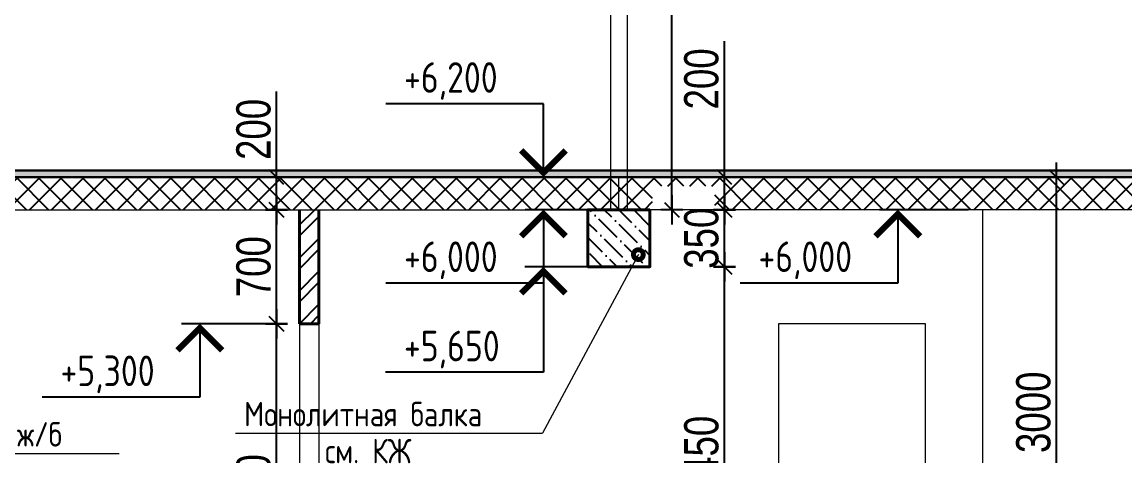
# Model space of a CAD drawing. Extents: x -12289450 to -10763036, y -7834513 to -6150123.
# Drawn here: x -11258153 to -11251388, y -7703232 to -7700570 of the extents above; entities that cross this region are included whole.
import ezdxf

# ---------------------------------------------------------------- set-up
doc = ezdxf.new("R2010")
doc.units = 0
doc.header["$LTSCALE"] = 25
doc.header["$PDMODE"] = 35
doc.layers.get('DefPoints').update_dxf_attribs({"color": 10, "lineweight": 30})
for name, color, linetype in [('005-РАЗМЕРЫ', 252, 'Continuous'), ('008-ШТРИХОВКА', 252, 'Continuous'), ('Крыши', 7, 'Continuous'), ('Примечания', 7, 'Continuous')]:
    doc.layers.add(name, color=color, linetype=linetype)
for name, color, linetype, lineweight in [('text', 1, 'Continuous', 15), ('Лестница', 15, 'Continuous', 13), ('СТЕНЫ', 5, 'Continuous', 40), ('тонк', 7, 'Continuous', 20)]:
    doc.layers.add(name, color=color, linetype=linetype, lineweight=lineweight)
doc.styles.add('GOST 2.304', font='cs_gost2304.shx')
doc.styles.add('SIMP701', font='simplex701.shx')
doc.styles.add('TXT0', font='txt', dxfattribs={"width": 0.8})
doc.dimstyles.new('Копия(5) РАЗМЕРЫ', dxfattribs={"dimscale": 30, "dimtxt": 7, "dimasz": 0.15, "dimexe": 0, "dimexo": 0, "dimgap": 1.2, "dimtad": 1, "dimdec": 0, "dimzin": 0, "dimdsep": 46, "dimtxsty": 'TXT0', "dimblk1": 'A8MITTA', "dimblk2": 'A8MITTA', "dimsah": 1, "dimcen": 2, "dimse1": 1, "dimse2": 1, "dimadec": 0, "dimazin": 0, "dimtp": 6, "dimtm": 6, "dimtfac": 1, "dimtdec": 0, "dimtofl": 0, "dimtmove": 0, "dimatfit": 3, "dimldrblk": 'A8MITTA', "dimfxl": 0, "dimtolj": 1, "dimtzin": 0, "dimarcsym": 0})

# ---------------------------------------------------------------- blocks, each defined once
blk = doc.blocks.new('A8MITTA', base_point=(3180, 3140))
for p, q in [((3170, 3130), (3190, 3150)), ((3180, 3155), (3180, 3125)), ((3160, 3140), (3200, 3140))]:
    blk.add_line(p, q)
blk = doc.blocks.new('*D129')
at = {"layer": '005-РАЗМЕРЫ', "color": 0, "lineweight": -2, "ltscale": 4, "transparency": 16777216}
blk.add_arc((-11260805.6, -7701480.7), 1352.9, 0.19058, 29.80942, dxfattribs=at)
at = {"layer": 'DefPoints', "color": 0, "ltscale": 4, "transparency": 16777216}
for p in [(-11258866.7, -7700361.3), (-11259473.3, -7701245.8), (-11260441.7, -7701270.6), (-11260191.7, -7701480.7), (-11247891.7, -7701480.7)]:
    blk.add_point(p, dxfattribs=at)
at = {"layer": '005-РАЗМЕРЫ', "color": 0, "lineweight": -2, "ltscale": 4, "transparency": 16777216, "xscale": 4.5, "yscale": 4.5, "zscale": 4.5}
for p, rotation in [((-11259634, -7700804.3), 119.9047113082358), ((-11259452.7, -7701480.7), 270.0952886886451)]:
    blk.add_blockref('A8MITTA', p, dxfattribs=dict(at, rotation=rotation))
at = {"layer": '005-РАЗМЕРЫ', "color": 0, "lineweight": 25, "ltscale": 4, "transparency": 16777216, "insert": (-11259394.8, -7700989.4), "char_height": 210, "attachment_point": 5, "rotation": 289.1994, "style": 'TXT0'}
blk.add_mtext('\\A1;30°', dxfattribs=at)
blk = doc.blocks.new('*D147')
at = {"layer": '005-РАЗМЕРЫ', "color": 0, "lineweight": -2, "ltscale": 4, "transparency": 16777216}
blk.add_line((-11253844, -7704516.2), (-11253844, -7702075.2), dxfattribs=at)
at = {"layer": 'DefPoints', "color": 0, "ltscale": 4, "transparency": 16777216}
for p in [(-11253945.8, -7702070.7), (-11253844, -7702070.7), (-11253945.8, -7704520.7)]:
    blk.add_point(p, dxfattribs=at)
at = {"layer": '005-РАЗМЕРЫ', "color": 0, "lineweight": -2, "ltscale": 4, "transparency": 16777216, "xscale": 4.5, "yscale": 4.5, "zscale": 4.5}
for p, rotation in [((-11253844, -7702070.7), 90), ((-11253844, -7704520.7), 270)]:
    blk.add_blockref('A8MITTA', p, dxfattribs=dict(at, rotation=rotation))
at = {"layer": '005-РАЗМЕРЫ', "color": 0, "lineweight": 25, "ltscale": 4, "transparency": 16777216, "insert": (-11253985, -7703235), "char_height": 210, "attachment_point": 5, "rotation": 90, "style": 'TXT0'}
blk.add_mtext('\\A1;2450', dxfattribs=at)
blk = doc.blocks.new('*D126')
at = {"layer": '005-РАЗМЕРЫ', "color": 0, "lineweight": -2, "ltscale": 4, "transparency": 16777216}
blk.add_line((-11253844, -7702066.2), (-11253844, -7701725.2), dxfattribs=at)
at = {"layer": 'DefPoints', "color": 0, "ltscale": 4, "transparency": 16777216}
for p in [(-11253945.8, -7701720.7), (-11253844, -7701720.7), (-11253945.8, -7702070.7)]:
    blk.add_point(p, dxfattribs=at)
at = {"layer": '005-РАЗМЕРЫ', "color": 0, "lineweight": -2, "ltscale": 4, "transparency": 16777216, "xscale": 4.5, "yscale": 4.5, "zscale": 4.5}
for p, rotation in [((-11253844, -7701720.7), 90), ((-11253844, -7702070.7), 270)]:
    blk.add_blockref('A8MITTA', p, dxfattribs=dict(at, rotation=rotation))
at = {"layer": '005-РАЗМЕРЫ', "color": 0, "lineweight": 25, "ltscale": 4, "transparency": 16777216, "insert": (-11253985, -7701895.7), "char_height": 210, "attachment_point": 5, "rotation": 90, "style": 'TXT0'}
blk.add_mtext('\\A1;350', dxfattribs=at)
blk = doc.blocks.new('*D152')
at = {"layer": '005-РАЗМЕРЫ', "color": 0, "lineweight": -2, "ltscale": 4, "transparency": 16777216}
blk.add_line((-11256591.4, -7704516.2), (-11256591.4, -7702425.2), dxfattribs=at)
at = {"layer": 'DefPoints', "color": 0, "ltscale": 4, "transparency": 16777216}
for p in [(-11256665.1, -7702420.7), (-11256591.4, -7702420.7), (-11256690.6, -7704520.7)]:
    blk.add_point(p, dxfattribs=at)
at = {"layer": '005-РАЗМЕРЫ', "color": 0, "lineweight": -2, "ltscale": 4, "transparency": 16777216, "xscale": 4.5, "yscale": 4.5, "zscale": 4.5}
for p, rotation in [((-11256591.4, -7702420.7), 90), ((-11256591.4, -7704520.7), 270)]:
    blk.add_blockref('A8MITTA', p, dxfattribs=dict(at, rotation=rotation))
at = {"layer": '005-РАЗМЕРЫ', "color": 0, "lineweight": 25, "ltscale": 4, "transparency": 16777216, "insert": (-11256732.4, -7703470.7), "char_height": 210, "attachment_point": 5, "rotation": 90, "style": 'TXT0'}
blk.add_mtext('\\A1;2100', dxfattribs=at)
blk = doc.blocks.new('*D153')
at = {"layer": '005-РАЗМЕРЫ', "color": 0, "lineweight": -2, "ltscale": 4, "transparency": 16777216}
for p, q in [((-11256591.4, -7701520.7), (-11256591.4, -7700996.2)), ((-11256591.4, -7701716.2), (-11256591.4, -7701525.2))]:
    blk.add_line(p, q, dxfattribs=at)
at = {"layer": 'DefPoints', "color": 0, "ltscale": 4, "transparency": 16777216}
for p in [(-11256591.4, -7701520.7), (-11256480.3, -7701520.7), (-11256480.3, -7701720.7)]:
    blk.add_point(p, dxfattribs=at)
at = {"layer": '005-РАЗМЕРЫ', "color": 0, "lineweight": -2, "ltscale": 4, "transparency": 16777216, "xscale": 4.5, "yscale": 4.5, "zscale": 4.5}
for p, rotation in [((-11256591.4, -7701520.7), 90), ((-11256591.4, -7701720.7), 270)]:
    blk.add_blockref('A8MITTA', p, dxfattribs=dict(at, rotation=rotation))
at = {"layer": '005-РАЗМЕРЫ', "color": 0, "lineweight": 25, "ltscale": 4, "transparency": 16777216, "insert": (-11256732.4, -7701228.2), "char_height": 210, "attachment_point": 5, "rotation": 90, "style": 'TXT0'}
blk.add_mtext('\\A1;200', dxfattribs=at)
blk = doc.blocks.new('*D156')
at = {"layer": '005-РАЗМЕРЫ', "color": 0, "lineweight": -2, "ltscale": 4, "transparency": 16777216}
for p, q in [((-11253844, -7701520.7), (-11253844, -7700686.2)), ((-11253844, -7701716.2), (-11253844, -7701525.2))]:
    blk.add_line(p, q, dxfattribs=at)
at = {"layer": 'DefPoints', "color": 0, "ltscale": 4, "transparency": 16777216}
for p in [(-11253972.5, -7701520.7), (-11253844, -7701520.7), (-11253972.5, -7701720.7)]:
    blk.add_point(p, dxfattribs=at)
at = {"layer": '005-РАЗМЕРЫ', "color": 0, "lineweight": -2, "ltscale": 4, "transparency": 16777216, "xscale": 4.5, "yscale": 4.5, "zscale": 4.5}
for p, rotation in [((-11253844, -7701520.7), 90), ((-11253844, -7701720.7), 270)]:
    blk.add_blockref('A8MITTA', p, dxfattribs=dict(at, rotation=rotation))
at = {"layer": '005-РАЗМЕРЫ', "color": 0, "lineweight": 25, "ltscale": 4, "transparency": 16777216, "insert": (-11253985, -7700918.2), "char_height": 210, "attachment_point": 5, "rotation": 90, "style": 'TXT0'}
blk.add_mtext('\\A1;200', dxfattribs=at)
blk = doc.blocks.new('*D158')
at = {"layer": '005-РАЗМЕРЫ', "color": 0, "lineweight": -2, "ltscale": 4, "transparency": 16777216}
blk.add_line((-11251807.4, -7704516.2), (-11251807.4, -7701525.2), dxfattribs=at)
at = {"layer": 'DefPoints', "color": 0, "ltscale": 4, "transparency": 16777216}
for p in [(-11252002.1, -7701520.7), (-11251807.4, -7701520.7), (-11252002.1, -7704520.7)]:
    blk.add_point(p, dxfattribs=at)
at = {"layer": '005-РАЗМЕРЫ', "color": 0, "lineweight": -2, "ltscale": 4, "transparency": 16777216, "xscale": 4.5, "yscale": 4.5, "zscale": 4.5}
for p, rotation in [((-11251807.4, -7701520.7), 90), ((-11251807.4, -7704520.7), 270)]:
    blk.add_blockref('A8MITTA', p, dxfattribs=dict(at, rotation=rotation))
at = {"layer": '005-РАЗМЕРЫ', "color": 0, "lineweight": 25, "ltscale": 4, "transparency": 16777216, "insert": (-11251948.4, -7702963.8), "char_height": 210, "attachment_point": 5, "rotation": 90, "style": 'TXT0'}
blk.add_mtext('\\A1;3000', dxfattribs=at)
blk = doc.blocks.new('*D159')
at = {"layer": '005-РАЗМЕРЫ', "color": 0, "lineweight": -2, "ltscale": 4, "transparency": 16777216}
blk.add_line((-11256591.4, -7702416.2), (-11256591.4, -7701725.2), dxfattribs=at)
at = {"layer": 'DefPoints', "color": 0, "ltscale": 4, "transparency": 16777216}
for p in [(-11256772.6, -7701720.7), (-11256591.4, -7701720.7), (-11256772.6, -7702420.7)]:
    blk.add_point(p, dxfattribs=at)
at = {"layer": '005-РАЗМЕРЫ', "color": 0, "lineweight": -2, "ltscale": 4, "transparency": 16777216, "xscale": 4.5, "yscale": 4.5, "zscale": 4.5}
for p, rotation in [((-11256591.4, -7701720.7), 90), ((-11256591.4, -7702420.7), 270)]:
    blk.add_blockref('A8MITTA', p, dxfattribs=dict(at, rotation=rotation))
at = {"layer": '005-РАЗМЕРЫ', "color": 0, "lineweight": 25, "ltscale": 4, "transparency": 16777216, "insert": (-11256732.4, -7702070.7), "char_height": 210, "attachment_point": 5, "rotation": 90, "style": 'TXT0'}
blk.add_mtext('\\A1;700', dxfattribs=at)
blk = doc.blocks.new('*D724')
at = {"layer": '005-РАЗМЕРЫ', "color": 0, "lineweight": -2, "ltscale": 4, "transparency": 16777216}
blk.add_line((-11254167.6, -7701716.2), (-11254167.6, -7698905.2), dxfattribs=at)
at = {"layer": 'DefPoints', "color": 0, "ltscale": 4, "transparency": 16777216}
for p in [(-11254167.6, -7698900.7), (-11253969.2, -7698900.7), (-11254301.7, -7701720.7)]:
    blk.add_point(p, dxfattribs=at)
at = {"layer": '005-РАЗМЕРЫ', "color": 0, "lineweight": -2, "ltscale": 4, "transparency": 16777216, "xscale": 4.5, "yscale": 4.5, "zscale": 4.5}
for p, rotation in [((-11254167.6, -7698900.7), 90), ((-11254167.6, -7701720.7), 270)]:
    blk.add_blockref('A8MITTA', p, dxfattribs=dict(at, rotation=rotation))
at = {"layer": '005-РАЗМЕРЫ', "color": 0, "lineweight": 25, "ltscale": 4, "transparency": 16777216, "insert": (-11254308.6, -7699817.6), "char_height": 210, "attachment_point": 5, "rotation": 90, "style": 'TXT0'}
blk.add_mtext('\\A1;2820', dxfattribs=at)

msp = doc.modelspace()

# ---------------------------------------------------------------- hatches: boundary and pattern name
at = {"layer": '008-ШТРИХОВКА', "ltscale": 4}
h = msp.add_hatch(dxfattribs=at)
h.set_pattern_fill('ANSI37', color=256, scale=30, style=0)
h.set_pattern_definition([(45, (-11648016.35, -7050638.57), (-67.351921, 67.351921), []), (135, (-11648016.35, -7050638.57), (-67.351921, -67.351921), [])])
h.paths.add_polyline_path([(-11249191.7, -7701520.7), (-11254416.7, -7701520.7), (-11254416.7, -7701720.7), (-11249191.7, -7701720.7)])
h.paths.add_polyline_path([(-11247891.7, -7701520.7), (-11249041.7, -7701520.7), (-11249041.7, -7701720.7), (-11247891.7, -7701720.7)])
h.paths.add_polyline_path([(-11254566.7, -7701520.7), (-11260191.7, -7701520.7), (-11260191.7, -7701715.7), (-11260191.7, -7701720.7), (-11260191.7, -7701720.7), (-11254566.7, -7701720.7)])
h.paths.add_polyline_path([(-11254416.7, -7701520.7), (-11254491.7, -7701520.7), (-11254491.7, -7701720.7), (-11254416.7, -7701720.7)])
h.paths.add_polyline_path([(-11254491.7, -7701520.7), (-11254566.7, -7701520.7), (-11254566.7, -7701720.7), (-11254491.7, -7701720.7)])
h.paths.add_polyline_path([(-11253903.8, -7701720.7), (-11253903.8, -7701577), (-11254286.3, -7701577), (-11254286.3, -7701720.7)], flags=17)
h.paths.add_polyline_path([(-11247946.3, -7701720.7), (-11247946.3, -7701537), (-11248206.7, -7701537), (-11248206.7, -7701720.7)], flags=17)
h.paths.add_polyline_path([(-11259839.3, -7701720.7), (-11259839.3, -7701537), (-11260221.8, -7701537), (-11260221.8, -7701720.7)])
at = {"layer": '008-ШТРИХОВКА'}
h = msp.add_hatch(dxfattribs=at)
h.set_pattern_fill('WOODFACE', color=251, scale=300, style=0, pattern_type=2)
h.set_pattern_definition([(0, (-11260130.58, -7701705.72), (300, 300), [15, -285]), (90, (-11260010.58, -7701600.72), (-300, 300), [30, -270]), (45, (-11260070.58, -7701630.72), (3e-14, 300), [21.21, -63.63, 21.21, -42.42, 148.5, -127.294]), (45, (-11260145.58, -7701720.72), (3e-14, 300), [21.213, -42.426, 21.213, -339.412]), (45, (-11260040.58, -7701690.72), (3e-14, 300), [21.213, -403.051]), (45, (-11260010.58, -7701705.72), (3e-14, 300), [21.213, -403.051]), (45, (-11260055.58, -7701675.72), (3e-14, 300), [21.213, -403.051]), (45, (-11260070.58, -7701660.72), (3e-14, 300), [42.426, -381.838]), (45, (-11259995.58, -7701435.72), (3e-14, 300), [42.426, -381.838]), (45, (-11260100.58, -7701645.72), (3e-14, 300), [84.852, -339.412]), (45, (-11260115.58, -7701630.72), (3e-14, 300), [84.852, -339.412]), (45, (-11259920.58, -7701540.72), (3e-14, 300), [84.852, -339.412]), (45, (-11260130.58, -7701600.72), (3e-14, 300), [63.6396, -360.6245]), (45, (-11260190.58, -7701555.72), (3e-14, 300), [63.6396, -360.6245]), (45, (-11260160.58, -7701585.72), (3e-14, 300), [63.6396, -360.6245]), (45, (-11259965.58, -7701495.72), (3e-14, 300), [106.066, -318.198]), (45, (-11259995.58, -7701480.72), (3e-14, 300), [106.066, -318.198]), (45, (-11259965.58, -7701555.72), (3e-14, 300), [148.4924, -275.772]), (26.565, (-11260100.58, -7701675.72), (300, 1e-07), [33.541, -637.2794]), (26.565, (-11260040.58, -7701585.72), (300, 1e-07), [33.541, -637.2794]), (26.565, (-11260055.58, -7701615.72), (300, 1e-07), [33.541, -637.2794]), (26.565, (-11260115.58, -7701705.72), (300, 1e-07), [67.082, -603.7384]), (26.565, (-11260055.58, -7701570.72), (300, 1e-07), [100.623, -570.197]), (26.565, (-11260085.58, -7701555.72), (300, 1e-07), [134.164, -536.656]), (26.565, (-11260115.58, -7701540.72), (300, 1e-07), [134.164, -536.656]), (26.565, (-11260160.58, -7701450.72), (300, 1e-07), [134.164, -536.656]), (26.565, (-11260160.58, -7701480.72), (300, 1e-07), [167.705, -503.115]), (26.565, (-11260145.58, -7701510.72), (300, 1e-07), [167.705, -503.115]), (63.435, (-11260040.58, -7701630.72), (2e-08, 300), [33.541, -637.2794]), (63.435, (-11260085.58, -7701660.72), (2e-08, 300), [33.541, -637.2794]), (63.435, (-11260130.58, -7701705.72), (2e-08, 300), [67.082, -603.7384]), (63.435, (-11260040.58, -7701660.72), (2e-08, 300), [67.082, -603.7384]), (63.435, (-11260160.58, -7701720.72), (2e-08, 300), [100.623, -570.197]), (63.435, (-11260190.58, -7701720.72), (2e-08, 300), [134.164, -536.656]), (63.435, (-11259920.58, -7701705.72), (2e-08, 300), [134.164, -536.656]), (63.435, (-11260025.58, -7701675.72), (2e-08, 300), [134.164, -536.656]), (63.435, (-11259965.58, -7701705.72), (2e-08, 300), [167.705, -503.115]), (63.435, (-11259995.58, -7701690.72), (2e-08, 300), [167.705, -503.115])])
h.paths.add_polyline_path([(-11260190.6, -7701480.7), (-11247891.7, -7701480.7), (-11247891.7, -7701520.9), (-11260190.6, -7701520.9)])
h.paths.add_polyline_path([(-11255321.7, -7701520.9), (-11255371.7, -7701520.9), (-11255379.6, -7701520.7), (-11255329.6, -7701520.7)], flags=17)
at = {"layer": '008-ШТРИХОВКА', "lineweight": 25, "ltscale": 4}
h = msp.add_hatch(dxfattribs=at)
h.set_pattern_fill('ANSI32', color=256, scale=15, style=0)
h.set_pattern_definition([(45, (-11256451.67, -7702420.72), (-101.028, 101.028), []), (45, (-11256384.32, -7702420.72), (-101.028, 101.028), [])])
h.paths.add_polyline_path([(-11256451.7, -7702420.7), (-11256331.7, -7702420.7), (-11256331.7, -7701720.7), (-11256451.7, -7701720.7)])
at = {"layer": '008-ШТРИХОВКА', "ltscale": 4}
h = msp.add_hatch(dxfattribs=at)
h.set_pattern_fill('ANSI36', color=256, scale=20, angle=90, style=0)
h.set_pattern_definition([(135, (-11254681.676, -7702070.72), (-123.4785, 33.676), [158.75, -31.75, 0, -31.75])])
h.paths.add_polyline_path([(-11254681.7, -7702070.7), (-11254301.7, -7702070.7), (-11254301.7, -7701720.7), (-11254491.7, -7701720.7), (-11254541.7, -7701720.7), (-11254681.7, -7701720.7)])

# ---------------------------------------------------------------- linework, layer by layer
at = {"lineweight": 25, "ltscale": 20, "const_width": 60}
msp.add_lwpolyline([(-11254357.5, -7701996.6, -1), (-11254387.5, -7701996.6, -1)], format="xyb", close=True, dxfattribs=at)
at = {"layer": 'Крыши', "lineweight": 18, "ltscale": 3}
msp.add_lwpolyline([(-11254541.7, -7698900.7), (-11254441.7, -7698900.7), (-11254441.7, -7701720.7), (-11254541.7, -7701720.7)], close=True, dxfattribs=at)
at = {"layer": 'Лестница', "lineweight": 18, "ltscale": 4}
msp.add_lwpolyline([(-11252611.7, -7704520.7), (-11252611.7, -7702420.7), (-11253511.7, -7702420.7), (-11253511.7, -7704520.7)], dxfattribs=at)
at = {"layer": 'Примечания', "linetype": 'Continuous', "lineweight": 25, "ltscale": 75}
for p, q in [((-11254954.6, -7701070.7), (-11255922.1, -7701070.7)), ((-11254954.6, -7701520.7), (-11254954.6, -7701070.7)), ((-11254332.9, -7701520.7), (-11255067.1, -7701520.7)), ((-11254522.9, -7701720.7), (-11255067.4, -7701720.7)), ((-11254954.9, -7701720.7), (-11254954.9, -7702170.7)), ((-11252348.7, -7701720.7), (-11252893.2, -7701720.7)), ((-11252780.7, -7701720.7), (-11252780.7, -7702170.7)), ((-11254522.9, -7702070.7), (-11255067.8, -7702070.7)), ((-11254955.3, -7702070.7), (-11254955.3, -7702718.5)), ((-11254954.9, -7702170.7), (-11255922.4, -7702170.7)), ((-11252780.7, -7702170.7), (-11253748.2, -7702170.7)), ((-11256532.9, -7702420.7), (-11257174.8, -7702420.7)), ((-11257062.3, -7702420.7), (-11257062.3, -7702870.7)), ((-11254955.3, -7702718.5), (-11255922.8, -7702718.5)), ((-11257062.3, -7702870.7), (-11258029.8, -7702870.7))]:
    msp.add_line(p, q, dxfattribs=at)
at = {"layer": 'Примечания', "linetype": 'Continuous', "lineweight": 25, "ltscale": 75, "const_width": 37.5}
for points in [[(-11255091.3, -7701357.5), (-11254954.6, -7701494.2), (-11254817.8, -7701357.5)], [(-11254818.2, -7701884), (-11254954.9, -7701747.2), (-11255091.7, -7701884)], [(-11252644, -7701884), (-11252780.7, -7701747.2), (-11252917.5, -7701884)], [(-11254818.6, -7702234), (-11254955.3, -7702097.2), (-11255092.1, -7702234)], [(-11256925.6, -7702584), (-11257062.3, -7702447.2), (-11257199.1, -7702584)]]:
    msp.add_lwpolyline(points, dxfattribs=at)
at = {"layer": 'СТЕНЫ', "ltscale": 3}
msp.add_line((-11254301.7, -7702070.7), (-11254681.7, -7702070.7), dxfattribs=at)
at = {"layer": 'СТЕНЫ', "lineweight": 30}
for points in [[(-11260191.7, -7701480.7), (-11247891.7, -7701480.7)], [(-11260191.7, -7701520.7), (-11247891.7, -7701520.7)]]:
    msp.add_lwpolyline(points, dxfattribs=at)
at = {"layer": 'СТЕНЫ', "color": 4, "lineweight": 20, "ltscale": 4}
for points in [[(-11254491.7, -7701720.7), (-11254491.7, -7701520.7)], [(-11260191.7, -7701720.7), (-11254491.7, -7701720.7)], [(-11247891.7, -7701720.7), (-11254491.7, -7701720.7)]]:
    msp.add_lwpolyline(points, dxfattribs=at)
at = {"layer": 'СТЕНЫ', "ltscale": 3}
for points in [[(-11256451.7, -7702420.7), (-11256451.7, -7701720.7)], [(-11256331.7, -7702420.7), (-11256331.7, -7701720.7)], [(-11254681.7, -7702070.7), (-11254681.7, -7701720.7)], [(-11254301.7, -7702070.7), (-11254301.7, -7701720.7)], [(-11256331.7, -7702420.7), (-11256451.7, -7702420.7)]]:
    msp.add_lwpolyline(points, dxfattribs=at)
msp.add_lwpolyline([(-11254301.7, -7701720.7), (-11254681.7, -7701720.7), (-11254681.7, -7702070.7), (-11254301.7, -7702070.7)], close=True, dxfattribs=at)
at = {"layer": 'СТЕНЫ', "lineweight": 20, "ltscale": 3}
for points in [[(-11252261.7, -7701720.7), (-11252261.7, -7704520.7)], [(-11256451.7, -7702420.7), (-11256451.7, -7704520.7)], [(-11256331.7, -7702420.7), (-11256331.7, -7704520.7)]]:
    msp.add_lwpolyline(points, dxfattribs=at)
at = {"layer": 'тонк', "lineweight": 9, "ltscale": 50}
for p, q in [((-11254372.5, -7701996.6), (-11254961.4, -7703092.7)), ((-11256843.4, -7703092.7), (-11254961.4, -7703092.7)), ((-11256748.1, -7703092.7), (-11255117.8, -7703092.7)), ((-11259367.5, -7703217.2), (-11257556.8, -7703217.2))]:
    msp.add_line(p, q, dxfattribs=at)

# ---------------------------------------------------------------- texts
at = {"layer": 'text', "color": 7, "lineweight": 30, "style": 'SIMP701', "width": 0.8}
for s, p in [('Монолитная балка', (-11256790.7, -7703049.8)), ('Монолитный ж/б', (-11259265.3, -7703174.2)), ('см. КЖ', (-11256294.5, -7703276.6))]:
    msp.add_text(s, height=150, dxfattribs=at).set_placement(p)
at = {"layer": 'Примечания', "linetype": 'Continuous', "lineweight": 25, "ltscale": 75, "style": 'GOST 2.304'}
for s, p in [('+6,200', (-11255809.6, -7701003.2)), ('+6,000', (-11255809.9, -7702103.2)), ('+6,000', (-11253635.7, -7702103.2)), ('+5,650', (-11255810.3, -7702651)), ('+5,300', (-11257917.3, -7702803.2))]:
    msp.add_text(s, height=187.5, dxfattribs=at).set_placement(p)

# ---------------------------------------------------------------- dimensions: what is measured, and where the dimension line sits
at = {"layer": '005-РАЗМЕРЫ', "lineweight": 25, "ltscale": 4}
for base, p1, p2, picture, middle in [((-11254167.6, -7698900.7), (-11254301.7, -7701720.7), (-11253969.2, -7698900.7), '*D724', (-11254167.6, -7699817.6)), ((-11253844, -7701520.7), (-11253972.5, -7701720.7), (-11253972.5, -7701520.7), '*D156', (-11253844, -7700918.2)), ((-11256591.4, -7701520.7), (-11256480.3, -7701720.7), (-11256480.3, -7701520.7), '*D153', (-11256591.4, -7701228.2)), ((-11251807.4, -7701520.7), (-11252002.1, -7704520.7), (-11252002.1, -7701520.7), '*D158', (-11251807.4, -7702963.8)), ((-11256591.4, -7701720.7), (-11256772.6, -7702420.7), (-11256772.6, -7701720.7), '*D159', (-11256591.4, -7702070.7)), ((-11253844, -7701720.7), (-11253945.8, -7702070.7), (-11253945.8, -7701720.7), '*D126', (-11253844, -7701895.7)), ((-11253844, -7702070.7), (-11253945.8, -7704520.7), (-11253945.8, -7702070.7), '*D147', (-11253844, -7703235))]:
    dim = msp.add_linear_dim(base=base, p1=p1, p2=p2, angle=90, dimstyle='Копия(5) РАЗМЕРЫ', dxfattribs=at)
    dim.commit()
    dim.dimension.update_dxf_attribs({"geometry": picture, "text_midpoint": middle, "dimtype": 160})
dim = msp.add_angular_dim_2l(base=(-11259473.3, -7701245.8), line1=((-11258866.7, -7700361.3), (-11260441.7, -7701270.6)), line2=((-11260191.7, -7701480.7), (-11247891.7, -7701480.7)), dimstyle='Копия(5) РАЗМЕРЫ', dxfattribs=at)
dim.commit()
dim.dimension.update_dxf_attribs({"geometry": '*D129', "text_midpoint": (-11259527.9, -7701035.8), "dimtype": 162})
dim = msp.add_linear_dim(base=(-11256591.4, -7702420.7), p1=(-11256690.6, -7704520.7), p2=(-11256665.1, -7702420.7), angle=90, dimstyle='Копия(5) РАЗМЕРЫ', dxfattribs=at)
dim.commit()
dim.dimension.update_dxf_attribs({"geometry": '*D152', "text_midpoint": (-11256732.4, -7703470.7)})

doc.saveas('drawing.dxf')
